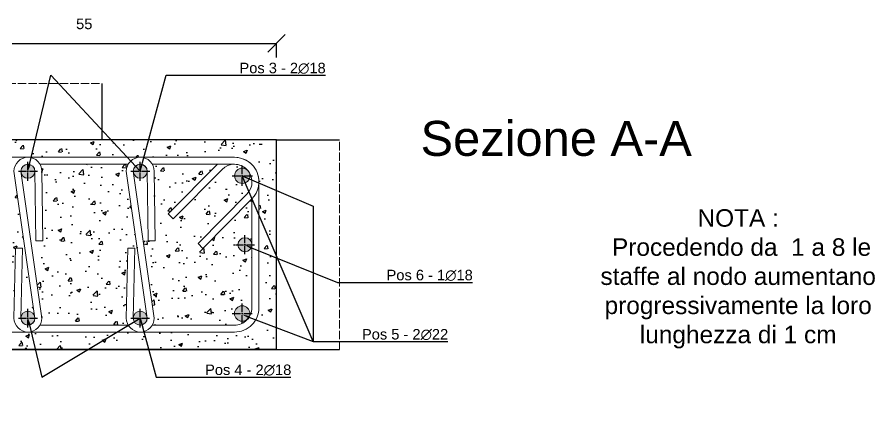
# Model space of a CAD drawing. Header units: millimetres. Extents: x -455371 to 117772, y -78417 to 116564.
# Drawn here: x -243768 to -242541, y 107012 to 107603 of the extents above; entities that cross this region are included whole.
import ezdxf
from ezdxf import colors
from ezdxf.entities.mleader import LeaderData, LeaderLine
from ezdxf.math import Vec2, Vec3

# ---------------------------------------------------------------- set-up
doc = ezdxf.new("R2010")
doc.units = ezdxf.units.MM
doc.linetypes.add('ACAD_ISO02W100', pattern=[15, 12, -3])
doc.linetypes.add('CENTER2', pattern=[28.575, 19.05, -3.175, 3.175, -3.175])
doc.layers.get('0').update_dxf_attribs({"color": 255})
for name, color, linetype, lineweight in [('armature', 5, 'Continuous', 18), ('Cls', 7, 'Continuous', 25), ('quote', 5, 'Continuous', 15), ('RETINO ARMATURE', 253, 'Continuous', 15), ('Scritte', 7, 'Continuous', 15), ('staffe', 10, 'Continuous', 15), ('tratteggio 1 a 50', 230, 'ACAD_ISO02W100', 15)]:
    doc.layers.add(name, color=color, linetype=linetype, lineweight=lineweight)
doc.layers.add('RETINI', color=253, linetype='Continuous')
doc.styles.get("Standard").update_dxf_attribs({"font": 'arial.ttf'})
doc.dimstyles.new('scala 1 a 10', dxfattribs={"dimtxt": 15, "dimasz": 25, "dimexe": 0.183, "dimexo": 0.1, "dimgap": 20, "dimtad": 2, "dimdec": 0, "dimlfac": 0.1, "dimzin": 0, "dimdsep": 46, "dimtxsty": 'Standard', "dimblk": 'OBLIQUE', "dimcen": -25, "dimadec": 0, "dimazin": 0, "dimtfac": 1, "dimtdec": 0, "dimtofl": 0, "dimtmove": 0, "dimatfit": 3, "dimfxl": 20, "dimfxlon": 1, "dimtolj": 1, "dimtzin": 0, "dimarcsym": 0})
pattern_1 = [(50, (93751.936, -738.045), (54.6554007, -4.7817257), [5.715, -62.865]), (355, (93751.936, -738.045), (-10.573026, 57.317054), [4.572, -50.292175]), (100.451445, (93756.49, -738.443), (44.082374, 52.5353256), [4.857003, -53.427073]), (46.1842, (93751.936, -722.805), (81.323712, -12.612698), [8.5725, -94.2975]), (96.635558, (93758.71, -723.856), (71.22124, 74.227837), [7.285507, -80.140682]), (351.18415, (93751.936, -722.805), (71.22124, 74.227837), [6.85799, -75.43792]), (21, (93759.556, -726.615), (45.4843174, -30.6795595), [5.715, -62.865]), (326, (93759.556, -726.615), (18.5406085, 55.25639), [4.572, -50.292]), (71.451445, (93763.346, -729.17), (64.024926, 24.576831), [4.857003, -53.426981]), (37.5, (93751.936, -738.045), (0.926581, 25.3665117), [0, -49.6824, 0, -51.054, 0, -50.4825]), (7.5, (93751.936, -738.045), (20.0458988, 30.0541724), [0, -29.1084, 0, -48.5394, 0, -19.2405]), (327.5, (93734.943, -738.045), (40.6771786, -1.7186232), [0, -19.05, 0, -59.436, 0, -78.867]), (317.5, (93727.323, -738.045), (44.4387544, 7.6279473), [0, -24.765, 0, -39.4716, 0, -56.007])]

# ---------------------------------------------------------------- blocks, each defined once
blk = doc.blocks.new('*U3351')
at = {"layer": 'Cls', "color": 0, "linetype": 'CENTER2', "transparency": 16777216}
for p, q in [((0, 2), (0, 13.5)), ((-13.5, 0), (-2, 0)), ((2, 0), (13.5, 0)), ((0, -13.5), (0, -2))]:
    blk.add_line(p, q, dxfattribs=at)
at = {"layer": 'Cls', "color": 0, "linetype": 'Continuous', "transparency": 16777216}
for p, q in [((-1, 0), (1, 0)), ((0, -1), (0, 1))]:
    blk.add_line(p, q, dxfattribs=at)
blk = doc.blocks.new('*U3365')
at = {"layer": 'Cls', "color": 0, "linetype": 'CENTER2', "transparency": 16777216}
for p, q in [((0, 2), (0, 13.5)), ((-13.5, 0), (-2, 0)), ((2, 0), (13.5, 0)), ((0, -13.5), (0, -2))]:
    blk.add_line(p, q, dxfattribs=at)
at = {"layer": 'Cls', "color": 0, "linetype": 'Continuous', "transparency": 16777216}
for p, q in [((-1, 0), (1, 0)), ((0, -1), (0, 1))]:
    blk.add_line(p, q, dxfattribs=at)
blk = doc.blocks.new('*U3352')
at = {"layer": 'Cls', "color": 0, "linetype": 'CENTER2', "transparency": 16777216}
for p, q in [((0, 2), (0, 13.5)), ((-13.5, 0), (-2, 0)), ((2, 0), (13.5, 0)), ((0, -13.5), (0, -2))]:
    blk.add_line(p, q, dxfattribs=at)
at = {"layer": 'Cls', "color": 0, "linetype": 'Continuous', "transparency": 16777216}
for p, q in [((-1, 0), (1, 0)), ((0, -1), (0, 1))]:
    blk.add_line(p, q, dxfattribs=at)
blk = doc.blocks.new('*U3353')
at = {"layer": 'Cls', "color": 0, "linetype": 'CENTER2', "transparency": 16777216}
for p, q in [((0, 2), (0, 13.5)), ((-13.5, 0), (-2, 0)), ((2, 0), (13.5, 0)), ((0, -13.5), (0, -2))]:
    blk.add_line(p, q, dxfattribs=at)
at = {"layer": 'Cls', "color": 0, "linetype": 'Continuous', "transparency": 16777216}
for p, q in [((-1, 0), (1, 0)), ((0, -1), (0, 1))]:
    blk.add_line(p, q, dxfattribs=at)
blk = doc.blocks.new('*U3354')
at = {"layer": 'Cls', "color": 0, "linetype": 'CENTER2', "transparency": 16777216}
for p, q in [((0, 2.2), (0, 14.5)), ((-14.5, 0), (-2.2, 0)), ((2.2, 0), (14.5, 0)), ((0, -14.5), (0, -2.2))]:
    blk.add_line(p, q, dxfattribs=at)
at = {"layer": 'Cls', "color": 0, "linetype": 'Continuous', "transparency": 16777216}
for p, q in [((-1.1, 0), (1.1, 0)), ((0, -1.1), (0, 1.1))]:
    blk.add_line(p, q, dxfattribs=at)
blk = doc.blocks.new('*U3355')
at = {"layer": 'Cls', "color": 0, "linetype": 'CENTER2', "transparency": 16777216}
for p, q in [((0, 2), (0, 13.5)), ((-13.5, 0), (-2, 0)), ((2, 0), (13.5, 0)), ((0, -13.5), (0, -2))]:
    blk.add_line(p, q, dxfattribs=at)
at = {"layer": 'Cls', "color": 0, "linetype": 'Continuous', "transparency": 16777216}
for p, q in [((-1, 0), (1, 0)), ((0, -1), (0, 1))]:
    blk.add_line(p, q, dxfattribs=at)
blk = doc.blocks.new('*U3356')
at = {"layer": 'Cls', "color": 0, "linetype": 'CENTER2', "transparency": 16777216}
for p, q in [((0, 2.2), (0, 14.5)), ((-14.5, 0), (-2.2, 0)), ((2.2, 0), (14.5, 0)), ((0, -14.5), (0, -2.2))]:
    blk.add_line(p, q, dxfattribs=at)
at = {"layer": 'Cls', "color": 0, "linetype": 'Continuous', "transparency": 16777216}
for p, q in [((-1.1, 0), (1.1, 0)), ((0, -1.1), (0, 1.1))]:
    blk.add_line(p, q, dxfattribs=at)
blk = doc.blocks.new('_Oblique')
at = {"color": 0, "linetype": 'ByBlock', "lineweight": -2}
blk.add_line((-0.5, -0.5), (0.5, 0.5), dxfattribs=at)
blk = doc.blocks.new('*D3384')
at = {"layer": 'Defpoints', "color": 0, "transparency": 16777216}
for p in [(-243397.1, 107566), (-243947.1, 107428), (-243397.1, 107428)]:
    blk.add_point(p, dxfattribs=at)
at = {"layer": 'quote', "color": 0, "lineweight": -2, "transparency": 16777216}
for p, q in [((-243947.1, 107546), (-243947.1, 107566.2)), ((-243397.1, 107546), (-243397.1, 107566.2)), ((-243947.1, 107566), (-243397.1, 107566))]:
    blk.add_line(p, q, dxfattribs=at)
at = {"layer": 'quote', "color": 0, "lineweight": -2, "transparency": 16777216, "xscale": 25, "yscale": 25, "zscale": 25, "rotation": 180}
blk.add_blockref('_Oblique', (-243947.1, 107566), dxfattribs=at)
at = {"layer": 'quote', "color": 0, "lineweight": -2, "transparency": 16777216, "xscale": 25, "yscale": 25, "zscale": 25}
blk.add_blockref('_Oblique', (-243397.1, 107566), dxfattribs=at)
at = {"layer": 'quote', "color": 0, "transparency": 16777216, "insert": (-243672.1, 107593.7), "char_height": 15, "attachment_point": 5}
blk.add_mtext('\\A1;55', dxfattribs=at)

msp = doc.modelspace()

# ---------------------------------------------------------------- hatches: boundary and pattern name
at = {"layer": 'RETINI'}
h = msp.add_hatch(dxfattribs=at)
h.set_pattern_fill('AR-CONC', color=256, scale=0.3)
h.set_pattern_definition([(50, (97314.554, 45939.32), (54.6554007, -4.7817257), [5.715, -62.865]), (355, (97314.554, 45939.32), (-10.573026, 57.317054), [4.572, -50.292175]), (100.451445, (97319.11, 45938.92), (44.082374, 52.5353256), [4.857003, -53.427073]), (46.1842, (97314.554, 45954.56), (81.323712, -12.612698), [8.5725, -94.2975]), (96.635558, (97321.33, 45953.51), (71.22124, 74.227837), [7.285507, -80.140682]), (351.18415, (97314.554, 45954.56), (71.22124, 74.227837), [6.85799, -75.43792]), (21, (97322.174, 45950.75), (45.4843174, -30.6795595), [5.715, -62.865]), (326, (97322.174, 45950.75), (18.5406085, 55.25639), [4.572, -50.292]), (71.451445, (97325.965, 45948.194), (64.024926, 24.576831), [4.857003, -53.426981]), (37.5, (97314.554, 45939.321), (0.926581, 25.3665117), [0, -49.6824, 0, -51.054, 0, -50.4825]), (7.5, (97314.554, 45939.32), (20.0458988, 30.0541724), [0, -29.1084, 0, -48.5394, 0, -19.2405]), (327.5, (97297.562, 45939.321), (40.6771786, -1.7186232), [0, -19.05, 0, -59.436, 0, -78.867]), (317.5, (97289.942, 45939.32), (44.4387544, 7.6279473), [0, -24.765, 0, -39.4716, 0, -56.007])])
h.paths.add_polyline_path([(-243397.1, 107128), (-243397.1, 107428), (-243947.1, 107428), (-243947.1, 107128)])
h.paths.add_polyline_path([(-243457.1, 107153), (-243887.1, 107153, -0.414214), (-243922.1, 107188), (-243922.1, 107368, -0.414214), (-243887.1, 107403), (-243457.1, 107403, -0.414214), (-243422.1, 107368), (-243422.1, 107188, -0.414214)], flags=16)
h = msp.add_hatch(dxfattribs=at)
h.set_pattern_fill('AR-CONC', color=256, scale=0.3)
h.set_pattern_definition(pattern_1)
h.paths.add_polyline_path([(-243770.4, 107273.2), (-243760.4, 107273), (-243762.7, 107173, -0.869161), (-243743.1, 107175.8), (-243772.7, 107383.1, -0.131378), (-243770.1, 107393), (-243887.1, 107393, 0.115463), (-243898.2, 107390.5), (-243898.2, 107387.6, -0.414214), (-243887.2, 107376.6, -1), (-243909.2, 107376.6), (-243910.6, 107376.6, 0.087042), (-243912.1, 107368), (-243912.1, 107278, -1), (-243892.1, 107278, -1), (-243912.1, 107278), (-243912.1, 107188, 0.086564), (-243910.6, 107179.6), (-243909.2, 107179.6, -1), (-243887.2, 107179.6, -0.414214), (-243898.2, 107168.6), (-243898.2, 107165.6, 0.114975), (-243887.1, 107163), (-243770, 107163, -0.131928), (-243772.7, 107173.1)])
h = msp.add_hatch(dxfattribs=at)
h.set_pattern_fill('AR-CONC', color=256, scale=0.3)
h.set_pattern_definition(pattern_1)
h.paths.add_polyline_path([(-243611.2, 107377.5, -0.204353), (-243609.4, 107393), (-243735.4, 107393, -0.124172), (-243732.7, 107383.6), (-243731.3, 107283.6), (-243748.5, 107283.4), (-243733.5, 107178.7, -0.204917), (-243735.4, 107163), (-243609.4, 107163, -0.131928), (-243612, 107173.1), (-243609.8, 107273.2), (-243596.3, 107272.9)])
h.paths.add_polyline_path([(-243432.1, 107278, -1), (-243452.1, 107278, -1), (-243432.1, 107278), (-243432.1, 107343.6), (-243502.2, 107272.7), (-243509.3, 107279.8), (-243439.3, 107350.5, 0.289543), (-243433.6, 107376.6), (-243435, 107376.6, -1), (-243457, 107376.6, -0.414214), (-243446, 107387.6), (-243446, 107390.5, 0.32833), (-243475.2, 107385.3), (-243544.8, 107314.9), (-243551.9, 107322), (-243481.6, 107393), (-243574.7, 107393, -0.124172), (-243572.1, 107383.6), (-243570.6, 107283.6), (-243587.8, 107283.4), (-243572.8, 107178.7, -0.204917), (-243574.7, 107163), (-243457.1, 107163, 0.114975), (-243446.1, 107165.6), (-243446.1, 107168.6, -0.414214), (-243457.1, 107179.6, -1), (-243435.1, 107179.6), (-243433.6, 107179.6, 0.086564), (-243432.1, 107188)])
at = {"layer": 'RETINO ARMATURE'}
h = msp.add_hatch(color=256, dxfattribs=at)
h.dxf.hatch_style = 1
h.paths.add_polyline_path([(-243752.1, 107393), (-243753.3, 107393, 0.396399), (-243762.7, 107383.1), (-243762.3, 107380.3, 0.864726), (-243742.7, 107383), (-243742.7, 107383.4, 0.38653)])
h = msp.add_hatch(color=256, dxfattribs=at)
h.dxf.hatch_style = 1
h.paths.add_polyline_path([(-243591.4, 107393), (-243592.7, 107393, 0.391303), (-243601.9, 107383.1, 0.916357), (-243582, 107381.3), (-243582.1, 107383.5, 0.384742)])
h.paths.add_polyline_path([(-243591.1, 107393), (-243591.4, 107393, -0.384742), (-243582.1, 107383.5), (-243582, 107383.1), (-243581.9, 107383.1, 0.391303)])
h.paths.add_polyline_path([(-243581.9, 107383.1), (-243582, 107383.1), (-243582, 107381.3, 0.043647)])
h.paths.add_polyline_path([(-243457, 107376.6, 1), (-243435, 107376.6, 1)])
h = msp.add_hatch(color=256, dxfattribs=at)
h.dxf.hatch_style = 1
h.paths.add_polyline_path([(-243457.1, 107179.6, 1), (-243435.1, 107179.6, 1)])
h.paths.add_polyline_path([(-243452.1, 107278, 1), (-243432.1, 107278, 1)])
h = msp.add_hatch(color=256, dxfattribs=at)
h.dxf.hatch_style = 1
h.paths.add_polyline_path([(-243742.7, 107173, 0.017753), (-243742.8, 107173.7), (-243743, 107175.1, 0.837197), (-243762.6, 107174.4), (-243762.7, 107173, 0.619512), (-243746.6, 107165.1, 0.231788)])
h = msp.add_hatch(color=256, dxfattribs=at)
h.dxf.hatch_style = 1
h.paths.add_polyline_path([(-243582.1, 107173, 0.017753), (-243582.1, 107173.7), (-243582.3, 107175.1, 0.837197), (-243602, 107174.4), (-243602, 107173, 0.619512), (-243586, 107165.1, 0.231788)])

# ---------------------------------------------------------------- linework, layer by layer
at = {"layer": 'armature'}
for centre, radius in [((-243752.7, 107383.1), 10), ((-243591.9, 107383.1), 10), ((-243446, 107376.6), 11), ((-243442.1, 107278), 10), ((-243446.1, 107179.6), 11), ((-243752.7, 107173), 10), ((-243592.1, 107173), 10)]:
    msp.add_circle(centre, radius, dxfattribs=at)
at = {"layer": 'Cls'}
for points in [[(-243397.1, 107128), (-243947.1, 107128), (-243947.1, 107508.7)], [(-243647.1, 107508.7), (-243647.1, 107428)], [(-243397.1, 107428), (-243947.1, 107428), (-243947.1, 107128), (-243397.1, 107128), (-243397.1, 107428)], [(-243397.1, 107428), (-243306.7, 107428)], [(-243397.1, 107128), (-243306.7, 107128)]]:
    msp.add_lwpolyline(points, dxfattribs=at)
at = {"layer": 'staffe'}
for points in [[(-243457.1, 107403), (-243887.1, 107403, 0.414214), (-243922.1, 107368), (-243922.1, 107188, 0.414214), (-243887.1, 107153), (-243457.1, 107153, 0.414214), (-243422.1, 107188), (-243422.1, 107368, 0.414214)], [(-243762.7, 107173), (-243760.4, 107273), (-243770.4, 107273.2), (-243772.7, 107173.1, 0.666247), (-243772.7, 107173.1, 1), (-243732.7, 107173.1), (-243762.7, 107383.1, -0.980013), (-243742.7, 107383.5), (-243741.3, 107283.5), (-243731.3, 107283.6), (-243732.7, 107383.1, 0.666247), (-243732.7, 107383.1, 1), (-243772.7, 107383.1), (-243742.7, 107173.1, -0.998301)], [(-243602, 107173), (-243599.8, 107273), (-243609.8, 107273.2), (-243612, 107173.1, 0.666247), (-243612, 107173.1, 1), (-243572, 107173.1), (-243602, 107383.1, -0.980013), (-243582.1, 107383.5), (-243580.6, 107283.5), (-243570.6, 107283.6), (-243572, 107383.1, 0.666247), (-243572, 107383.1, 1), (-243612, 107383.1), (-243582, 107173.1, -0.998301)]]:
    msp.add_lwpolyline(points, format="xyb", close=True, dxfattribs=at)
for points in [[(-243439, 107350.9), (-243509.3, 107279.8), (-243502.2, 107272.7), (-243432.2, 107343.4, 0.666247), (-243457.1, 107403, 0.666247)], [(-243432.1, 107368, 0.414214), (-243457.1, 107393), (-243574.7, 107393)], [(-243574.7, 107163), (-243457.1, 107163, 0.414214), (-243432.1, 107188), (-243432.1, 107343.6)]]:
    msp.add_lwpolyline(points, format="xyb", dxfattribs=at)
for points in [[(-243752.1, 107393), (-243753.3, 107393)], [(-243609.4, 107393), (-243735.4, 107393)], [(-243591.1, 107393), (-243592.7, 107393)], [(-243481.6, 107393), (-243551.9, 107322), (-243544.8, 107314.9), (-243474.9, 107385.6)], [(-243753.3, 107163), (-243752.2, 107163)], [(-243735.4, 107163), (-243609.4, 107163)], [(-243592.9, 107163), (-243591.3, 107163)]]:
    msp.add_lwpolyline(points, dxfattribs=at)
msp.add_arc((-243457.1, 107368), 25, 315.3064, 135.3064, dxfattribs=at)
at = {"layer": 'tratteggio 1 a 50'}
for points in [[(-243947.1, 107508.7), (-243647.1, 107508.7)], [(-243306.7, 107128), (-243306.7, 107428)]]:
    msp.add_lwpolyline(points, dxfattribs=at)

# ---------------------------------------------------------------- block references
at = {"layer": 'Cls', "linetype": 'CENTER2'}
for name, p in [('*U3351', (-243752.7, 107383.1)), ('*U3365', (-243591.9, 107383.1)), ('*U3356', (-243446, 107376.6)), ('*U3355', (-243442.1, 107278)), ('*U3353', (-243752.7, 107173)), ('*U3352', (-243592.1, 107173)), ('*U3354', (-243446.1, 107179.6))]:
    msp.add_blockref(name, p, dxfattribs=at)

# ---------------------------------------------------------------- texts
at = {"layer": 'Scritte', "attachment_point": 1}
for s, width, insert, char_height in [('Sezione A-A', 923.094, (-243190.9, 107455.1), 50), ('\\pxqc;NOTA :\\P Procedendo da  1 a 8 le staffe al nodo aumentano progressivamente la loro lunghezza di 1 cm', 449.715, (-242961.2, 107328.8), 25)]:
    msp.add_mtext_dynamic_manual_height_columns(s, width=width, gutter_width=12.5, heights=[0], dxfattribs=dict(at, insert=insert, char_height=char_height))

# ---------------------------------------------------------------- dimensions: what is measured, and where the dimension line sits
at = {"layer": 'quote'}
dim = msp.add_linear_dim(base=(-243397.1, 107566), p1=(-243947.1, 107428), p2=(-243397.1, 107428), dimstyle='scala 1 a 10', dxfattribs=at)
dim.commit()
dim.dimension.update_dxf_attribs({"geometry": '*D3384', "text_midpoint": (-243672.1, 107593.7)})

# ---------------------------------------------------------------- leaders
ml = msp.add_multileader_mtext('Standard', dxfattribs=at)
ml.set_content('Pos 3 - 2∅18', color=256)
ml.set_leader_properties()
ml.build(insert=Vec2(0, 0))
ml.multileader.update_dxf_attribs({"text_left_attachment_type": 6, "text_right_attachment_type": 6, "dogleg_length": 20, "arrow_head_size": 10})
ctx = ml.context
ctx.base_point, ctx.char_height, ctx.arrow_head_size, ctx.landing_gap_size, ctx.plane_origin = Vec3(-243500, 107520.3), 15, 10, 50, Vec3(-243852.6, 107376.3)
ctx.left_attachment, ctx.right_attachment = 6, 6
notes = []
notes.append((ctx, [(0, (1, 1, 0), (-243520, 107520.3), (1, 0), 20, [(2, [(-243752.7, 107383.1), (-243720, 107520.3), (-243592.1, 107383.1), (-243554.9, 107520.3)], 0, [])])]))
ctx.mtext.insert, ctx.mtext.flow_direction = Vec3(-243450, 107538.3), 5
ml = msp.add_multileader_mtext('Standard', dxfattribs=at)
ml.set_content('Pos 5 - 2∅22', color=256)
ml.set_leader_properties()
ml.build(insert=Vec2(0, 0))
ml.multileader.update_dxf_attribs({"text_left_attachment_type": 6, "text_right_attachment_type": 6, "dogleg_length": 20, "arrow_head_size": 10})
ctx = ml.context
ctx.base_point, ctx.char_height, ctx.arrow_head_size, ctx.landing_gap_size, ctx.plane_origin = Vec3(-243324.7, 107139.4), 15, 10, 50, Vec3(-243446, 107178.1)
ctx.left_attachment, ctx.right_attachment = 6, 6
notes.append((ctx, [(0, (1, 1, 0), (-243344.7, 107139.4), (1, 0), 20, [(1, [(-243446, 107178.1), (-243344.7, 107139.4), (-243446, 107376.6), (-243344.7, 107333)], 0, [])])]))
ctx.mtext.insert, ctx.mtext.flow_direction = Vec3(-243274.7, 107157.4), 5
ml = msp.add_multileader_mtext('Standard', dxfattribs=at)
ml.set_content('Pos 6 - 1∅18', color=256)
ml.set_leader_properties()
ml.build(insert=Vec2(0, 0))
ml.multileader.update_dxf_attribs({"text_left_attachment_type": 6, "text_right_attachment_type": 6, "dogleg_length": 20, "arrow_head_size": 10})
ctx = ml.context
ctx.base_point, ctx.char_height, ctx.arrow_head_size, ctx.landing_gap_size, ctx.plane_origin = Vec3(-243289.5, 107224.1), 15, 10, 50, Vec3(-243753.9, 107141.8)
ctx.left_attachment, ctx.right_attachment = 6, 6
notes.append((ctx, [(0, (1, 1, 0), (-243309.5, 107224.1), (1, 0), 20, [(3, [(-243441.9, 107277.3), (-243309.5, 107224.1)], 0, [])])]))
ctx.mtext.insert, ctx.mtext.flow_direction = Vec3(-243239.5, 107242.1), 5
ml = msp.add_multileader_mtext('Standard', dxfattribs=at)
ml.set_content('Pos 4 - 2∅18', color=256)
ml.set_leader_properties()
ml.build(insert=Vec2(0, 0))
ml.multileader.update_dxf_attribs({"text_left_attachment_type": 6, "text_right_attachment_type": 6, "dogleg_length": 20, "arrow_head_size": 10})
ctx = ml.context
ctx.base_point, ctx.char_height, ctx.arrow_head_size, ctx.landing_gap_size, ctx.plane_origin = Vec3(-243549.2, 107088.6), 15, 10, 50, Vec3(-243852.6, 107179.8)
ctx.left_attachment, ctx.right_attachment = 6, 6
notes.append((ctx, [(0, (1, 1, 0), (-243569.2, 107088.6), (1, 0), 20, [(2, [(-243752.7, 107173), (-243732.6, 107088.6), (-243592.1, 107173), (-243569.2, 107088.6)], 0, [])])]))
ctx.mtext.insert, ctx.mtext.flow_direction = Vec3(-243499.2, 107106.6), 5
for ctx, leaders in notes:
    for number, flags, end, landing, length, lines in leaders:
        leader = LeaderData()
        leader.index, (leader.has_last_leader_line, leader.has_dogleg_vector, leader.attachment_direction) = number, flags
        leader.last_leader_point, leader.dogleg_vector, leader.dogleg_length = Vec3(end), Vec3(landing), length
        for number, points, colour, breaks in lines:
            line = LeaderLine()
            line.index, line.vertices, line.color, line.breaks = number, Vec3.list(points), colors.encode_raw_color(colour), breaks
            leader.lines.append(line)
        ctx.leaders.append(leader)

doc.saveas('drawing.dxf')
